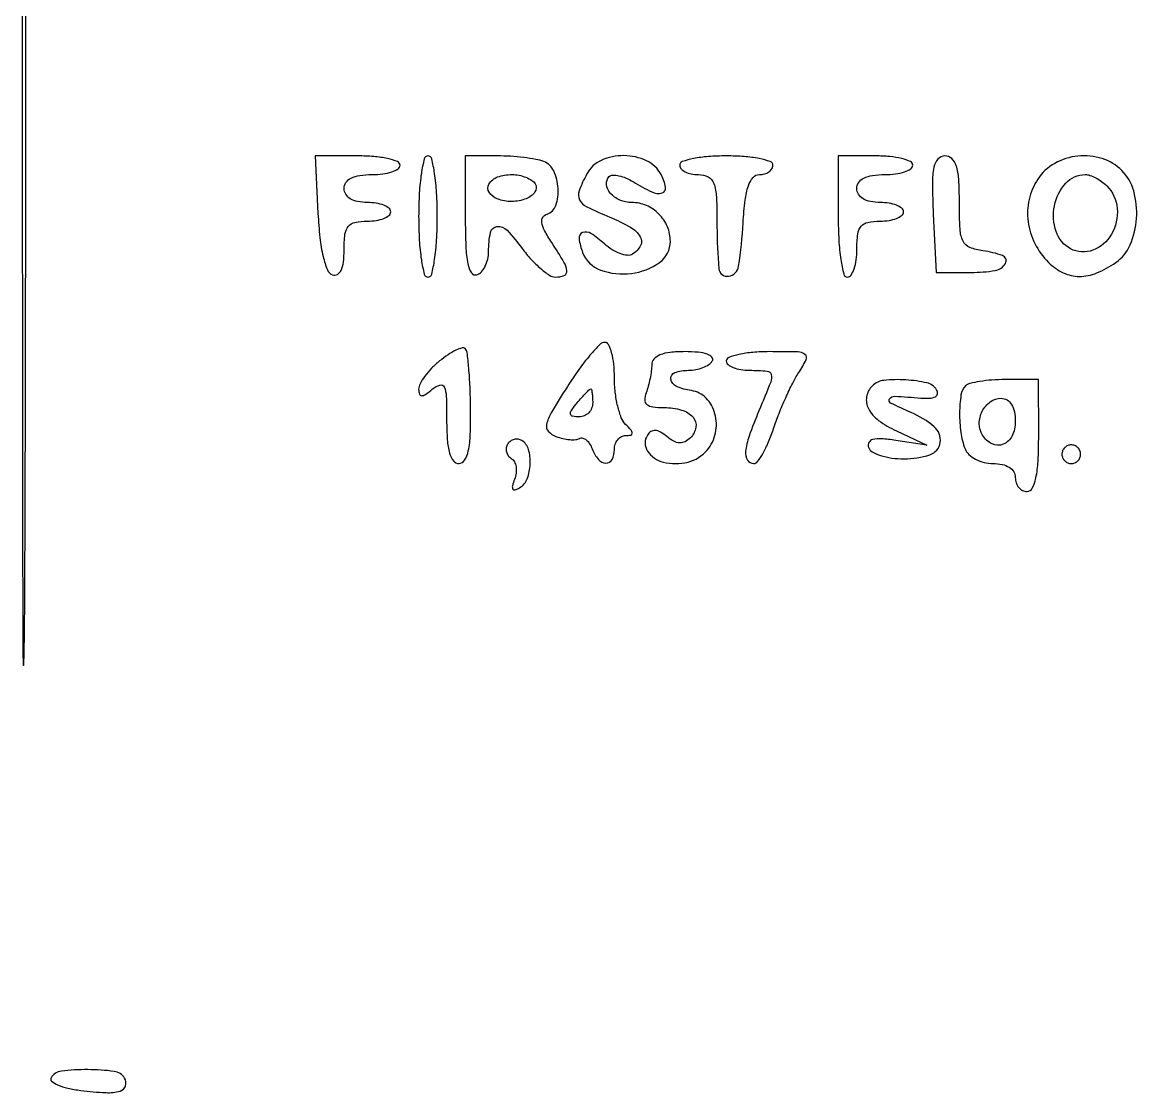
# Model space of a CAD drawing. Extents: x 29 to 450, y 25 to 639.
# Drawn here: x 29.5 to 149, y 24.5 to 139.3 of the extents above; entities that cross this region are included whole.
import ezdxf

# ---------------------------------------------------------------- set-up
doc = ezdxf.new("R2010")
doc.units = 0
doc.header["$MEASUREMENT"] = 0

msp = doc.modelspace()

# ---------------------------------------------------------------- linework, layer by layer
for points in [[(29.483433, 135, 0.000192), (29.499312, 93.581532, 0.000962), (29.56169, 70.392187, 0.985995), (29.653104, 70.39132, 0.004745), (29.74984, 77.25, 0.000727), (29.8329, 103.53952, 0.000426), (29.859732, 135, 0.000426), (29.8329, 166.46048, 0.000727), (29.74984, 192.75, 0.004745), (29.653104, 199.60868, 0.985995), (29.56169, 199.607812, 0.000962), (29.499312, 176.418468, 0.000192)], [(61.202283, 118.829369, 0.015182), (61.407013, 116.229118, 0.030501), (61.755027, 114.200748, 0.035837), (62.203857, 112.762784, 0.223019), (62.75, 112.246036, 0.207708), (63.279893, 112.294228, 0.159518), (63.682111, 112.722414, 0.08206), (63.926984, 113.593587, 0.027572), (64, 114.916667, -0.028316), (64.094757, 116.588549, -0.142979), (64.452703, 117.441667, -0.176063), (65.168227, 117.871492, -0.048135), (66.5, 118, 0.038131), (67.457356, 118.073116, 0.057076), (68.265625, 118.29375, 0.074992), (68.817169, 118.617064, 0.226478), (69, 119, 0.226478), (68.817169, 119.382936, 0.074992), (68.265625, 119.70625, 0.057076), (67.457356, 119.926884, 0.038131), (66.5, 120, -0.04716), (65.456621, 120.09863, -0.088208), (64.666667, 120.4, -0.118484), (64.177821, 120.88002, -0.140575), (64, 121.5, -0.152103), (64.202091, 122.148955, -0.12651), (64.75, 122.625, -0.082504), (65.677925, 122.911037, -0.033607), (67, 123, 0.031626), (68.149251, 123.072766, 0.048861), (69.11875, 123.29375, 0.06271), (69.790443, 123.615738, 0.254951), (70, 124, 0.311764), (69.731583, 124.38864, 0.03639), (68.664108, 124.70625, 0.033404), (67.195344, 124.927726, 0.020723), (65.452283, 125), (60.904565, 125)], [(72, 118.5, 0.013867), (72.070361, 115.963427, 0.024301), (72.288462, 113.875, 0.022017), (72.599474, 112.314102, 0.345347), (73, 112, 0.345347), (73.400526, 112.314102, 0.022017), (73.711538, 113.875, 0.024301), (73.929639, 115.963427, 0.013867), (74, 118.5, 0.013867), (73.929639, 121.036573, 0.024301), (73.711538, 123.125, 0.022017), (73.400526, 124.685898, 0.345347), (73, 125, 0.345347), (72.599474, 124.685898, 0.022017), (72.288462, 123.125, 0.024301), (72.070361, 121.036573, 0.013867)], [(77, 118.416667, 0.009433), (77.059391, 115.268832, 0.040627), (77.281456, 113.410611, 0.094166), (77.671414, 112.456322, 0.342643), (78.25, 112.254984, 0.128601), (78.728344, 112.569154, 0.067375), (79.132812, 113.161226, 0.060027), (79.406984, 113.924471, 0.056298), (79.5, 114.747959, -0.048531), (79.69855, 116.788742, -0.332842), (80.402369, 117.423955, -0.230465), (81.478919, 117.016981, -0.029936), (83.100002, 115.07861, 0.02542), (84.067674, 113.900084, 0.030853), (85.092891, 112.904342, 0.03215), (86.036515, 112.194632, 0.146171), (86.688058, 112, 0.096238), (87.61054, 112.179216, 0.336658), (87.901615, 112.667517, 0.107223), (87.580543, 113.61863, 0.010212), (86.271164, 115.708904, -0.020021), (85.498448, 116.99798, -0.084546), (85.20644, 117.846962, -0.182795), (85.318212, 118.401164, -0.173829), (85.771164, 118.757055, 0.234587), (86.716895, 119.697492, 0.097787), (86.960911, 121.529586, 0.09297), (86.489683, 123.390976, 0.195182), (85.418213, 124.393011, 0.046719), (84.582016, 124.627172, 0.014716), (83.296975, 124.821697, 0.014556), (81.842917, 124.955403, 0.015647), (80.418213, 125), (77, 125)], [(90.035184, 123.065741, 0.030909), (89.202817, 121.248883, 0.217585), (89.260347, 120.302112, 0.158017), (90.038449, 119.550364, 0.014739), (92.5, 118.435553, -0.029604), (94.721016, 117.349031, -0.127331), (95.771396, 116.335673, -0.266696), (95.798981, 115.37739, -0.131943), (94.936987, 114.461056, -0.165248), (94.389931, 114.33525, -0.062515), (93.615443, 114.513623, -0.053143), (92.752884, 114.938205, -0.043017), (91.930856, 115.562575, 0.039231), (90.484329, 116.67862, 0.243579), (89.581082, 116.770038, 0.345422), (89.203978, 116.124396, 0.057527), (89.586763, 114.634496, 0.21753), (91.49874, 112.758112, 0.119181), (94.8263, 112.389335, 0.125059), (97.84566, 113.580258, 0.241083), (99, 115.835184, 0.100729), (98.680188, 117.406559, 0.095531), (97.76881, 118.761723, 0.095788), (96.421344, 119.678191, 0.101921), (94.859017, 120, -0.101143), (93.572021, 120.263031, -0.113579), (92.551974, 121.005809, -0.155076), (92.147242, 121.943379, -0.224989), (92.445343, 122.778676, -0.193995), (92.829177, 122.941941, -0.058708), (93.471463, 122.878573, -0.049097), (94.241479, 122.628739, -0.036615), (95.03191, 122.212145, 0.027757), (97.000034, 121.129924, 0.178538), (98.111752, 121.025232, 0.396534), (98.490738, 121.634711, 0.0733), (98, 123, 0.161985), (96.438867, 124.478501, 0.107609), (94.012876, 125.027746, 0.108259), (91.590011, 124.517851, 0.165562)], [(100, 124, 0.191087), (100.151477, 123.618118, 0.088204), (100.5875, 123.29375, 0.068025), (101.234582, 123.073693, 0.048028), (102, 123, -0.119789), (103.055335, 122.743485, -0.189714), (103.660448, 122.052083, -0.076598), (103.939002, 120.612019, -0.009544), (104, 117.416667, 0.023706), (104.214529, 112.894521, 0.429275), (105.238784, 112.091327, 0.330935), (106.32402, 113.175996, 0.022028), (106.80226, 117.828603, -0.015233), (107.018587, 120.257031, -0.051794), (107.369261, 121.804793, -0.095953), (107.871654, 122.687096, -0.218861), (108.55226, 123, 0.067308), (109.105655, 123.074835, 0.08411), (109.574726, 123.29375, 0.099572), (109.888413, 123.618659, 0.143304), (110, 124, 0.322437), (109.719449, 124.389817, 0.031449), (108.53125, 124.70625, 0.03053), (106.916554, 124.927795, 0.01883), (105, 125, 0.01883), (103.083446, 124.927795, 0.03053), (101.46875, 124.70625, 0.031449), (100.280551, 124.389817, 0.322437)], [(117, 118.5, 0.013867), (117.070361, 115.963427, 0.024301), (117.288462, 113.875, 0.022017), (117.599474, 112.314102, 0.345347), (118, 112, 0.254951), (118.384262, 112.209557, 0.06271), (118.70625, 112.88125, 0.048861), (118.927234, 113.850749, 0.031626), (119, 115, -0.030103), (119.097235, 116.613599, -0.144586), (119.458333, 117.45, -0.173074), (120.175563, 117.873428, -0.047675), (121.5, 118, 0.038131), (122.457356, 118.073116, 0.057076), (123.265625, 118.29375, 0.074992), (123.817169, 118.617064, 0.226478), (124, 119, 0.226478), (123.817169, 119.382936, 0.074992), (123.265625, 119.70625, 0.057076), (122.457356, 119.926884, 0.038131), (121.5, 120, -0.04716), (120.456621, 120.09863, -0.088208), (119.666667, 120.4, -0.118484), (119.177821, 120.88002, -0.140575), (119, 121.5, -0.152103), (119.202091, 122.148955, -0.12651), (119.75, 122.625, -0.082504), (120.677925, 122.911037, -0.033607), (122, 123, 0.031626), (123.149251, 123.072766, 0.048861), (124.11875, 123.29375, 0.06271), (124.790443, 123.615738, 0.254951), (125, 124, 0.295869), (124.748945, 124.387127, 0.04382), (123.825, 124.70625, 0.037669), (122.532944, 124.92761, 0.023598), (121, 125), (117, 125)], [(127.202283, 118.75), (127.5, 112.5), (131.25, 112.5, 0.039723), (133.846671, 112.706621, 0.230668), (134.939465, 113.474, 0.458506), (134.633165, 114.301202, 0.058062), (132.531089, 114.816422, -0.063602), (131.115851, 115.179906, -0.187949), (130.394292, 115.852104, -0.100696), (130.070218, 117.129167, -0.011951), (130, 120.066422, 0.014037), (129.930858, 122.52874, 0.06204), (129.671572, 123.953088, 0.131686), (129.188944, 124.712972, 0.187936), (128.452283, 125, 0.213256), (127.700238, 124.663962, 0.134036), (127.262273, 123.788539, 0.052505), (127.10267, 122.067686, 0.008792)], [(138.412816, 122.507285, 0.089519), (137.484692, 120.321075, 0.088228), (137.372748, 117.936793, 0.085767), (138.094799, 115.604239, 0.078683), (139.57293, 113.569927, 0.085807), (141.143836, 112.462132, 0.110743), (142.860713, 112.073835, 0.098061), (144.737168, 112.441844, 0.055521), (146.777494, 113.556704, 0.139843), (148.321362, 115.458473, 0.084741), (149.001007, 118.297948, 0.083693), (148.702651, 121.237855, 0.130042), (147.428571, 123.428571, 0.12001), (145.312482, 124.715846, 0.102728), (142.711771, 124.98442, 0.102802), (140.220672, 124.195461, 0.120365)], [(84.504365, 121.992937, -0.305767), (84.469927, 121.130359, -0.141222), (83.538293, 120.412039, -0.091791), (81.982169, 120.107651, -0.094405), (80.436618, 120.385948, -0.157841), (79.560427, 121.093774, -0.286794), (79.543032, 121.981319, -0.175128), (80.469972, 122.738686, -0.084782), (82, 123, -0.048595), (82.766055, 122.92537, -0.047061), (83.511968, 122.704175, -0.050865), (84.130402, 122.379079, -0.108322)], [(145.8, 121.8, -0.177586), (146.927302, 119.367001, -0.151668), (146.311053, 116.593745, -0.172705), (144.322999, 114.888198, -0.217962), (141.930554, 115.037166, -0.19173), (140.375396, 116.881504, -0.129791), (140.198734, 119.658253, -0.135922), (141.408724, 122.071334, -0.21205), (143.5, 123, -0.08308), (144.007161, 122.915144, -0.037349), (144.629375, 122.6475, -0.035644), (145.259643, 122.259217, -0.040521)], [(74.25, 103.003628, 0.029742), (73.388869, 102.216176, 0.033229), (72.660938, 101.359208, 0.035311), (72.149178, 100.555734, 0.124777), (72, 99.967263, 0.075239), (72.079255, 99.443561, 0.334785), (72.316119, 99.272922, 0.150087), (72.733893, 99.411263, 0.018753), (73.5, 100, -0.098332), (74.277323, 100.42132, -0.380264), (74.736203, 100.213031, -0.096862), (74.958493, 99.241004, -0.007925), (75, 96.622445, 0.017532), (75.073293, 94.532791, 0.052182), (75.321526, 93.123809, 0.092161), (75.736109, 92.292182, 0.235338), (76.322499, 92, 0.263946), (76.92983, 92.344614, 0.082779), (77.325585, 93.354841, 0.043326), (77.540632, 95.114706, 0.011812), (77.572499, 97.917101, 0.007778), (77.508435, 100.220369, 0.011415), (77.374422, 102.241994, 0.006933), (77.201502, 103.91671, 0.169556), (77, 104.331021, 0.276069), (76.669524, 104.413117, 0.038637), (75.985937, 104.146038, 0.035131), (75.148412, 103.666574, 0.022779)], [(87.956637, 100.270571, 0.007262), (86.21897, 97.440495, 0.078036), (85.720896, 96.194812, 0.242343), (85.911537, 95.451016, 0.124372), (86.728661, 94.895703, 0.032395), (87.462361, 94.681018, 0.034546), (88.202056, 94.568598, 0.036863), (88.845612, 94.563405, 0.115287), (89.257063, 94.688514, -0.199182), (89.592384, 94.732874, -0.10806), (89.967967, 94.538785, -0.078065), (90.328782, 94.129651, -0.050168), (90.614052, 93.563382, 0.082508), (91.271995, 92.443151, 0.215377), (92.093659, 92.045399, 0.291011), (92.748744, 92.437917, 0.116674), (93, 93.5, -0.078509), (93.090529, 94.073004, -0.090584), (93.3525, 94.559375, -0.10078), (93.742343, 94.884532, -0.124206), (94.2, 95, 0.051663), (94.742599, 95.056215, 0.354955), (94.9, 95.25, 0.180052), (94.777696, 95.578624, 0.018208), (94.2, 96.2, -0.106108), (93.737286, 96.915624, -0.031761), (93.3525, 98.16375, -0.030274), (93.088408, 99.657267, -0.02863), (93, 101.2, 0.025415), (92.925936, 102.656176, 0.040297), (92.69978, 103.88375, 0.048386), (92.372806, 104.753926, 0.286111), (91.977976, 105, 0.202178), (91.430083, 104.769014, 0.017047), (90.375123, 103.61073, 0.020509), (89.179997, 102.082358, 0.014365)], [(97, 102.581787, -0.032815), (96.956854, 101.925091, -0.017107), (96.821697, 101.115525, -0.016939), (96.625558, 100.290883, -0.024761), (96.393011, 99.581787, 0.088362), (96.248643, 98.83169, 0.229108), (96.475429, 98.345645, 0.141719), (97.114813, 98.073641, 0.030174), (98.333994, 98, -0.068786), (100.20655, 97.741165, -0.146124), (101.430782, 96.965243, -0.222839), (101.736617, 95.890279, -0.157296), (101.155249, 94.755249, -0.079732), (100.579914, 94.339042, -0.130954), (99.995349, 94.216452, -0.111736), (99.361062, 94.396279, -0.048517), (98.631409, 94.89094, 0.042372), (97.943766, 95.369535, 0.11259), (97.375316, 95.544818, 0.159582), (96.909819, 95.430098, 0.115281), (96.530011, 95.048558, 0.292014), (96.555105, 93.336138, 0.187994), (98.229344, 92.150298, 0.123012), (100.897021, 92.150771, 0.15961), (102.954319, 93.444958, 0.122183), (103.840265, 95.28105, 0.117449), (103.783586, 97.347318, 0.129404), (102.827618, 99.022271, 0.164898), (101.25, 99.819551, -0.066903), (99.652252, 100.269811, -0.261134), (99.052284, 101.056341, -0.359086), (99.479174, 101.754639, -0.083341), (100.940983, 102, 0.046881), (101.729296, 102.074077, 0.046318), (102.49335, 102.29375, 0.050262), (103.123976, 102.616444, 0.111412), (103.5, 103, 0.336396), (103.461947, 103.397523, 0.125298), (102.961697, 103.723169, 0.059005), (101.966307, 103.93521, 0.023007), (100.559017, 104, 0.025573), (98.970315, 103.91869, 0.069343), (97.877377, 103.650379, 0.116361), (97.236125, 103.201356, 0.184098)], [(105, 103, 0.226478), (105.182831, 102.617064, 0.074992), (105.734375, 102.29375, 0.057076), (106.542644, 102.073116, 0.038131), (107.5, 102, -0.020488), (109.366008, 101.923506, -0.326592), (109.81771, 101.53267, -0.152073), (109.757924, 100.743989, -0.004571), (108.5, 97.654243, 0.01338), (107.448887, 94.936348, 0.060191), (107.07433, 93.277182, 0.158761), (107.269541, 92.375045, 0.266772), (107.922448, 92, 0.236342), (108.352071, 92.21509, 0.030399), (108.934998, 93.101562, 0.03025), (109.536067, 94.313452, 0.020802), (110.074073, 95.75, -0.014816), (110.651743, 97.350522, -0.011455), (111.372048, 99.059375, -0.011617), (112.118787, 100.624962, -0.027098), (112.766635, 101.75, 0.028426), (113.575099, 103.162618, 0.368934), (113.439527, 103.707388, 0.150336), (112.667134, 103.964697, 0.005783), (109.61501, 104, 0.020418), (107.846134, 103.927737, 0.032943), (106.355659, 103.70625, 0.035592), (105.270338, 103.38882, 0.313478)], [(120.666667, 100.333333, 0.15252), (120.048082, 99.152911, 0.169159), (120.246409, 97.884989, 0.112344), (121.338989, 96.62423, 0.049421), (123.25, 95.493651), (126.5, 93.981565), (123.169643, 94.481854, 0.018487), (121.62345, 94.655968, 0.08115), (120.711217, 94.576607, 0.207876), (120.299771, 94.258179, 0.208963), (120.252976, 93.741071, 0.18442), (120.644434, 93.263367, 0.051339), (121.544768, 92.864565, 0.04448), (122.736586, 92.591178, 0.034159), (124.069638, 92.5, 0.079525), (126.833793, 92.942439, 0.282813), (127.943107, 94.253776, 0.261069), (127.309688, 95.937436, 0.07275), (124.826432, 97.476995, -0.010831), (122.625477, 98.490117, -0.454895), (122.505055, 98.935779, -0.264534), (123.065411, 99.215958, -0.007405), (125.862346, 99.024403, 0.031943), (126.823279, 99.005829, 0.110351), (127.420661, 99.167531, 0.2413), (127.643516, 99.4843, 0.175034), (127.553329, 99.913712, 0.201758), (126.524817, 100.646504, 0.040027), (124.238402, 100.970735, 0.04069), (121.90756, 100.922997, 0.17258)], [(130.666667, 100.333333, 0.160774), (130.172677, 99.352553, 0.034744), (130.022118, 97.433621, 0.036477), (130.157007, 95.331601, 0.057414), (130.606989, 93.581787, 0.114615), (131.01627, 92.976611, 0.06577), (131.738622, 92.46465, 0.0603), (132.646731, 92.117887, 0.061153), (133.606989, 92, -0.05124), (134.591296, 91.898863, -0.089017), (135.351165, 91.593294, -0.115825), (135.827405, 91.112137, -0.138282), (136, 90.5, 0.082308), (136.094949, 89.927111, 0.092357), (136.368785, 89.440625, 0.100642), (136.776593, 89.115332, 0.11873), (137.255439, 89, 0.282227), (137.822304, 89.347662, 0.066373), (138.207484, 90.443683, 0.039179), (138.439934, 92.262934, 0.012419), (138.505439, 94.999822), (138.5, 100.999644), (134.916667, 100.999822, 0.01717), (133.495785, 100.951084, 0.021736), (132.190104, 100.804114, 0.020445), (131.129495, 100.593048, 0.137883)], [(90.666667, 98.5, -0.096022), (90.555693, 97.927474, -0.097185), (90.239032, 97.440625, -0.098622), (89.766406, 97.114675, -0.102138), (89.210889, 97, -0.044573), (88.506248, 97.062941, -0.3239), (88.284099, 97.29381, -0.191555), (88.381875, 97.695361, -0.01884), (89, 98.5, -0.00777), (89.49233, 99.074808, -0.01166), (89.941152, 99.559375, -0.006673), (90.328797, 99.948273, -0.195865), (90.455778, 100, -0.35419), (90.538941, 99.932638, -0.017379), (90.604718, 99.559375, -0.021718), (90.651476, 99.075071, -0.013205)], [(136, 96.5, -0.111202), (135.65354, 94.961472, -0.186494), (134.704724, 94.061373, -0.215674), (133.509116, 94.102683, -0.140372), (132.470404, 95.047887, -0.141599), (132.127527, 96.276054, -0.115267), (132.451598, 97.608388, -0.119235), (133.318817, 98.626626, -0.158296), (134.468615, 99, -0.134857), (135.107818, 98.824404, -0.121848), (135.596862, 98.341873, -0.090794), (135.900892, 97.554527, -0.046888)], [(81.552786, 94.08541, 0.101778), (81.403741, 93.678005, 0.098549), (81.425053, 93.239861, 0.097276), (81.613413, 92.838727, 0.096365), (81.940014, 92.537073, -0.137254), (82.264611, 92.18472, -0.079601), (82.442974, 91.633124, -0.069246), (82.453282, 90.972765, -0.061011), (82.286387, 90.30393, 0.027269), (82.059576, 89.600435, 0.201774), (82.10797, 89.259103, 0.351806), (82.348668, 89.169824, 0.058114), (82.830061, 89.394972, 0.163587), (83.632977, 90.362042, 0.080532), (83.96679, 91.94448, 0.08222), (83.782062, 93.517665, 0.186173), (83.069098, 94.457295, 0.100828), (82.669126, 94.604475, 0.098348), (82.239685, 94.585377, 0.097513), (81.847224, 94.403043, 0.097277)], [(141, 93, 0.099038), (141.076342, 92.618362, 0.097945), (141.29375, 92.29375, 0.097945), (141.618362, 92.076342, 0.099038), (142, 92, 0.099038), (142.381638, 92.076342, 0.097945), (142.70625, 92.29375, 0.097945), (142.923658, 92.618362, 0.099038), (143, 93, 0.099038), (142.923658, 93.381638, 0.097945), (142.70625, 93.70625, 0.097945), (142.381638, 93.923658, 0.099038), (142, 94, 0.099038), (141.618362, 93.923658, 0.097945), (141.29375, 93.70625, 0.097945), (141.076342, 93.381638, 0.099038)], [(32.567038, 26.10847, 0.376071), (32.629924, 25.732761, 0.07074), (33.277103, 25.341039, 0.04563), (34.361634, 24.991423, 0.023992), (35.758021, 24.747875, 0.017908), (38.434705, 24.509318, 0.081972), (39.980544, 24.680833, 0.250346), (40.557169, 25.234056, 0.220753), (40.457295, 26.069098, 0.225825), (39.343819, 26.78756, 0.030969), (36.510473, 26.977415, 0.030904), (33.676415, 26.816271, 0.228516)]]:
    msp.add_lwpolyline(points, format="xyb", close=True)

doc.saveas('drawing.dxf')
